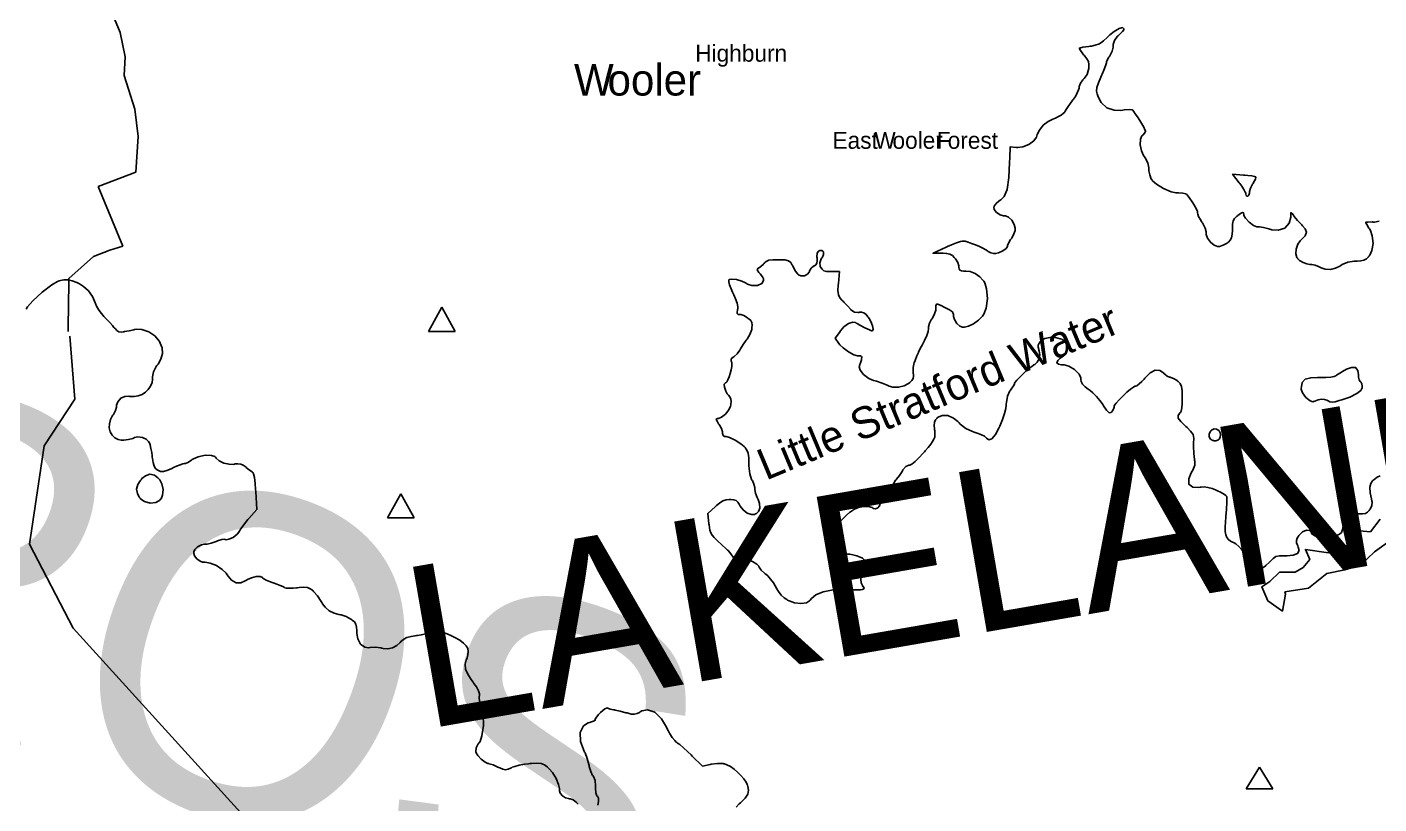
# Model space of a CAD drawing. Extents: x 0 to 24000, y 0 to 24000.
# Drawn here: x 7664 to 10621, y 12118 to 13816 of the extents above; entities that cross this region are included whole.
import ezdxf

# ---------------------------------------------------------------- set-up
doc = ezdxf.new("R2010")
doc.units = 0
for name, color, linetype in [('01C-WaterbodyNonTidal', 7, 'Continuous'), ('01D-LandmassNonTidal', 7, 'Continuous'), ('02-WoodedArea', 7, 'Continuous'), ('06B-FeaturesSummit', 7, 'Continuous'), ('07-BoundaryRegional', 7, 'Continuous'), ('xx-NamesAreaXXX', 7, 'Continuous'), ('xx-NamesPlacesXXX', 7, 'Continuous'), ('xx-NamesWaterbodyXXXX', 7, 'Continuous')]:
    doc.layers.add(name, color=color, linetype=linetype)

msp = doc.modelspace()

# ---------------------------------------------------------------- linework, layer by layer
at = {"layer": '01C-WaterbodyNonTidal'}
for points in [[(10623.8, 12835), (10617.3, 12832.3), (10609.9, 12826.9), (10608.7, 12825.6), (10607.2, 12824.1), (10603.5, 12818.6), (10601.4, 12810.3), (10602.3, 12798.3), (10604.9, 12784.7), (10606, 12780.2), (10606.4, 12778.5), (10605.9, 12770.4), (10602.2, 12762.5), (10600.9, 12760.9), (10599.9, 12759.7), (10596.5, 12756.2), (10591.7, 12753.3), (10585.3, 12752.1), (10578.7, 12751.9), (10576.5, 12751.9), (10574.3, 12752), (10567.6, 12752.2), (10560.6, 12751.9), (10555.2, 12750.9), (10551.3, 12749.1), (10548.4, 12746.1), (10546.3, 12741.9), (10544.9, 12736.1), (10543.9, 12730.7), (10543.6, 12728.8), (10543.3, 12726.2), (10541.8, 12718.3), (10539.3, 12711.7), (10534.9, 12707.4), (10529.4, 12704.5), (10527.5, 12703.7), (10523.8, 12702.2), (10511.6, 12699.9), (10494.7, 12700.1), (10480.8, 12703.8), (10474.4, 12708.4), (10473.8, 12710.4), (10473.4, 12711.9), (10469.6, 12715.9), (10462.6, 12716.6), (10454.4, 12712.9), (10448.1, 12707.2), (10446.4, 12704.9), (10445.3, 12703.5), (10442.4, 12698.9), (10440.8, 12694.1), (10441.3, 12689), (10443, 12683.8), (10443.7, 12682.2), (10444.7, 12679.7), (10446.5, 12671.7), (10443.5, 12665.2), (10433.9, 12661.8), (10420.9, 12660.7), (10416.6, 12660.6), (10413.5, 12660.6), (10404, 12660.2), (10395.8, 12658.6), (10389.7, 12654.8), (10384.8, 12649.8), (10383.3, 12648), (10381.8, 12646.3), (10374, 12638.9), (10368.6, 12635.1), (10366.8, 12635.1), (10364.4, 12635.1), (10357.1, 12637.3), (10346.8, 12643.4), (10336.5, 12653), (10329, 12662.3), (10326.8, 12665.7), (10325.5, 12667.7), (10321.2, 12673.6), (10314.7, 12680.8), (10308.4, 12686.3), (10304.4, 12689), (10302.9, 12689.6), (10301.3, 12690.2), (10296.9, 12692.6), (10292.2, 12696.1), (10288.7, 12700.6), (10286.5, 12706.3), (10285.2, 12713.6), (10284.8, 12722.9), (10285.3, 12734.5), (10286.1, 12745.2), (10286.5, 12748.8), (10286.8, 12752.5), (10287.7, 12763.5), (10288.4, 12776.2), (10288.7, 12785.4), (10288.6, 12789.4), (10288.4, 12790), (10288.1, 12790.5), (10286.1, 12792.4), (10281.2, 12795.6), (10274.5, 12799.4), (10268.5, 12802.4), (10266.5, 12803.3), (10263.9, 12804.5), (10256.2, 12807.6), (10247.3, 12810.1), (10238.9, 12810.9), (10232.2, 12810.6), (10230, 12810.3), (10226.1, 12809.7), (10214, 12810.6), (10205.7, 12817), (10205.2, 12828.8), (10210.4, 12841.8), (10212.7, 12845.6), (10214.2, 12848), (10218.4, 12858.3), (10218.4, 12867.6), (10217.9, 12869.5), (10217.5, 12871), (10216.1, 12883.8), (10215.8, 12900), (10215.9, 12903.3), (10216, 12906.6), (10216.3, 12916.7), (10214.7, 12925.4), (10209.4, 12933.1), (10201.7, 12940.8), (10199, 12943.3), (10196.1, 12945.9), (10187.8, 12954.2), (10182.4, 12961.7), (10182.1, 12967.4), (10184.9, 12971.8), (10186.1, 12973), (10186.9, 12973.7), (10188.4, 12977), (10190, 12983.9), (10190.9, 12993.7), (10191.2, 13002.9), (10191.2, 13006), (10191.2, 13009.8), (10190.6, 13021.2), (10189.2, 13030.8), (10186.2, 13037.1), (10182.4, 13041.2), (10181, 13042.4), (10179.6, 13043.5), (10172.2, 13048), (10165.8, 13050.6), (10164.9, 13050.7), (10163.3, 13050.7), (10158.4, 13053), (10152.6, 13057.4), (10151.6, 13058.5), (10149.7, 13060.6), (10142.2, 13065.4), (10132, 13066.1), (10121.1, 13060.5), (10111.9, 13051.9), (10109.3, 13048.7), (10107.8, 13046.9), (10102.9, 13041.8), (10096.9, 13036.2), (10091.7, 13032.4), (10089, 13031.1), (10088.1, 13031.1), (10087.1, 13031.1), (10084.1, 13029.3), (10077.7, 13024.7), (10069.6, 13017.9), (10063.1, 13011.6), (10061, 13009.5), (10059, 13007.5), (10052.9, 13001.2), (10046.6, 12994.3), (10042.7, 12989.7), (10041.8, 12987.9), (10041.8, 12987.9), (10041.9, 12987.9), (10042.2, 12985.6), (10040.5, 12981.2), (10039.9, 12980.1), (10039, 12978.5), (10035.5, 12973.9), (10031, 12973.4), (10025.2, 12979.1), (10019.1, 12988.3), (10017.1, 12991.5), (10015.7, 12993.7), (10011, 12999.9), (10003.4, 13008.7), (9995.2, 13016.8), (9989.4, 13021.7), (9987.3, 13023.2), (9985.1, 13024.9), (9978.6, 13030.1), (9973, 13035.9), (9970.1, 13041.4), (9969.3, 13045.7), (9969.3, 13047.1), (9969.3, 13049.8), (9965.4, 13057.6), (9955.6, 13067.6), (9942.7, 13075.2), (9932.7, 13078.1), (9929.3, 13078.1), (9927.1, 13078.1), (9920.5, 13079.2), (9917, 13082.3), (9918.9, 13087.2), (9924.2, 13092.3), (9926.2, 13093.8), (9927.7, 13094.9), (9931.8, 13098.5), (9935.4, 13103.3), (9937.4, 13108.8), (9937.9, 13114), (9937.9, 13115.7), (9937.9, 13117.5), (9937.5, 13122.7), (9935.9, 13127.5), (9932.7, 13131), (9928.7, 13133.2), (9927.3, 13133.8), (9924.1, 13135), (9914, 13137.4), (9901.6, 13138), (9890.7, 13135.4), (9884.1, 13131.6), (9882.3, 13129.9), (9881.1, 13128.7), (9877.9, 13125), (9875.8, 13120.8), (9875.8, 13116.3), (9877, 13111.7), (9877.6, 13110.2), (9878.4, 13107.9), (9879.6, 13100.2), (9878.4, 13091.2), (9874, 13083.5), (9868.6, 13078.8), (9866.6, 13077.7), (9865.4, 13077.1), (9862, 13074.7), (9855.8, 13069.8), (9848.9, 13063.8), (9841.7, 13057.1), (9835.1, 13050.5), (9829.5, 13044.6), (9825.7, 13040), (9824.3, 13038), (9824.3, 13037.3), (9824.3, 13036), (9821.7, 13032), (9816.8, 13024.5), (9815.6, 13022.8), (9814, 13020.8), (9808.7, 13009.3), (9806.3, 12995.8), (9806.2, 12992.6), (9806.2, 12990.2), (9805.3, 12982.7), (9802.6, 12971.4), (9798.1, 12958.6), (9793.4, 12947.6), (9791.7, 12944), (9789.5, 12939.4), (9782.2, 12925.7), (9774.5, 12916.1), (9768, 12914.3), (9762.8, 12917.8), (9761.5, 12919.3), (9761, 12920.1), (9758.2, 12922), (9752.1, 12925), (9744.5, 12928.2), (9738.2, 12930.4), (9736.1, 12931.1), (9732.4, 12932.1), (9717.4, 12938.9), (9705.3, 12948.6), (9703.1, 12951.1), (9700.4, 12954.1), (9690.9, 12961.6), (9678, 12967.2), (9665.7, 12967.4), (9657.4, 12963.9), (9655.3, 12962.1), (9654.1, 12961), (9651.1, 12957.5), (9649, 12952.5), (9648.5, 12945.6), (9649.1, 12938.2), (9649.4, 12935.8), (9649.6, 12934.2), (9650, 12929.5), (9650.1, 12924.3), (9649.5, 12919.8), (9647.9, 12915.4), (9645.1, 12910.5), (9640.9, 12904.7), (9635, 12897.3), (9629, 12890.3), (9627.1, 12888), (9624.3, 12884.8), (9615.9, 12875.5), (9606.6, 12866.4), (9599.3, 12860.9), (9595.4, 12858.9), (9594.1, 12858.9), (9592.8, 12858.9), (9586.1, 12855.5), (9580.2, 12848.4), (9579.2, 12846.4), (9578.3, 12844.8), (9572.5, 12835.9), (9566.2, 12827.9), (9565.1, 12826.8), (9564.1, 12825.8), (9559.9, 12819.5), (9557.7, 12813.8), (9557.7, 12811.9), (9557.7, 12811), (9556.6, 12808.3), (9553.6, 12803.7), (9549.3, 12798.8), (9545.4, 12795.3), (9544, 12794.3), (9542.1, 12792.8), (9534.3, 12784.7), (9530.2, 12778.7), (9530.2, 12776.6), (9530.2, 12774.9), (9528.8, 12769.9), (9525, 12765.1), (9520, 12763.1), (9515.7, 12763.8), (9514.5, 12764.5), (9512.5, 12765.8), (9505.1, 12767.9), (9493.3, 12768.1), (9481, 12765.4), (9472.7, 12761.8), (9470.3, 12760.2), (9468.7, 12759.1), (9464.2, 12755.5), (9456.8, 12749.1), (9448.7, 12741.4), (9440.3, 12733), (9432.3, 12724.6), (9425.3, 12716.9), (9419.8, 12710.2), (9417.2, 12706.6), (9416.5, 12705.3), (9415.4, 12703.3), (9414.1, 12696.2), (9415.9, 12686.8), (9421.6, 12678.1), (9428.2, 12672.5), (9430.7, 12671.2), (9431.8, 12670.5), (9435.7, 12669.1), (9443.2, 12667.1), (9452.1, 12665.3), (9459.2, 12664.4), (9461.6, 12664.1), (9463.9, 12663.8), (9470.8, 12662.5), (9479.5, 12660.3), (9486.6, 12657.8), (9490.4, 12656), (9491.4, 12655.1), (9492.5, 12654.2), (9495.4, 12651.3), (9496.9, 12647.4), (9496.1, 12641.9), (9493.8, 12635.3), (9493, 12633.1), (9491.8, 12629.9), (9489, 12619.9), (9487.7, 12609.5), (9488.8, 12601.1), (9491.4, 12595.3), (9492.6, 12593.6), (9493, 12593), (9494.3, 12591.1), (9495, 12589.2), (9494.3, 12587.9), (9491.9, 12586.9), (9487.3, 12586.4), (9480.1, 12586.2), (9470, 12586.2), (9459.9, 12586.4), (9456.5, 12586.5), (9449.2, 12586.6), (9427.3, 12585.7), (9405.6, 12582), (9389.5, 12574.9), (9379.9, 12566.9), (9377.3, 12563.8), (9375.8, 12561.9), (9369, 12558), (9357, 12556.1), (9342.9, 12558), (9331.5, 12561.9), (9327.9, 12563.8), (9325.9, 12564.8), (9320.3, 12568.5), (9313.6, 12574.6), (9307.6, 12582.6), (9303, 12590.2), (9301.7, 12592.8), (9300.5, 12595), (9296.6, 12601.4), (9290.6, 12609.7), (9284.5, 12616.7), (9280.4, 12620.4), (9278.9, 12621.4), (9277.4, 12622.5), (9270.2, 12629), (9265.5, 12635.3), (9265.2, 12636.3), (9264.7, 12638), (9260.3, 12642.4), (9251.3, 12648.2), (9241.7, 12652), (9236.2, 12652.7), (9235, 12652), (9234.7, 12651.8), (9230.1, 12650.4), (9223.8, 12648.7), (9222.5, 12648.4), (9221.2, 12648.3), (9217.5, 12648.1), (9213.9, 12649.1), (9211.3, 12651.6), (9209.6, 12654.8), (9209.2, 12655.9), (9208.7, 12657.2), (9203.9, 12664.7), (9197.8, 12671.9), (9196.6, 12673.1), (9193.4, 12676), (9183.8, 12684.6), (9174.3, 12693.5), (9167.4, 12700.3), (9162.7, 12705.9), (9159.7, 12711), (9157.9, 12716.3), (9156.8, 12722.5), (9156, 12728.4), (9155.8, 12730.4), (9153.1, 12753.1), (9170, 12768.4), (9172.1, 12770.4), (9178.8, 12775.9), (9186.3, 12780.6), (9193.5, 12782.9), (9199.7, 12783.4), (9201.7, 12783.3), (9203.7, 12783.3), (9209.6, 12782.9), (9215.1, 12781.2), (9219.2, 12777.7), (9222.1, 12773.4), (9222.9, 12771.9), (9224.4, 12769), (9230.3, 12760.8), (9239.1, 12753.5), (9248.6, 12750.5), (9255.7, 12751), (9257.8, 12751.9), (9259.7, 12752.8), (9264.4, 12757.1), (9267.4, 12764.8), (9266.5, 12774.7), (9263.2, 12783.6), (9261.7, 12786.4), (9260.9, 12788), (9257.6, 12797.3), (9255.8, 12805.1), (9255.8, 12807.6), (9255.8, 12810), (9254, 12817.1), (9250.7, 12824.8), (9249.9, 12826), (9249, 12827.5), (9245.3, 12839.6), (9243.3, 12857.1), (9243.3, 12861.3), (9243.3, 12864.7), (9242.9, 12875), (9241.5, 12884.6), (9238.8, 12891.5), (9235.8, 12895.7), (9234.7, 12897), (9232.6, 12899.3), (9225.2, 12905.3), (9212.9, 12913.1), (9200.6, 12919), (9193.5, 12921.3), (9191.1, 12921.3), (9190.1, 12921.3), (9186.9, 12923.6), (9185.3, 12928.1), (9185.3, 12929.5), (9185.3, 12931.8), (9182.9, 12938.6), (9178.2, 12947.5), (9177, 12949.1), (9176, 12950.5), (9173.4, 12954.5), (9171.9, 12958.1), (9172.3, 12959.9), (9174.1, 12960.5), (9174.7, 12960.5), (9176.8, 12960.5), (9183.2, 12963.2), (9191.9, 12970.3), (9199.1, 12979.9), (9202.7, 12987.6), (9203.3, 12990.3), (9203.6, 12992.1), (9204.1, 12997.5), (9203.6, 13003.1), (9201.4, 13008), (9198.5, 13011.9), (9197.4, 13013), (9195.9, 13014.6), (9192.4, 13020.5), (9189.5, 13029.1), (9189.4, 13036), (9191.6, 13038.9), (9192.3, 13038.9), (9192.9, 13038.9), (9194.7, 13040.6), (9197.4, 13045.1), (9200, 13051.6), (9202.4, 13059.2), (9204.4, 13067.2), (9205.7, 13074.6), (9206, 13080.8), (9205.7, 13083.9), (9205.2, 13084.8), (9204.6, 13086), (9204.2, 13091), (9208.4, 13095), (9210, 13095.7), (9211.1, 13096.3), (9217.6, 13102.1), (9223.3, 13109.8), (9224.1, 13111.4), (9224.7, 13113.1), (9230.4, 13122.6), (9237, 13131.6), (9238.2, 13133), (9239.3, 13134.3), (9245, 13144.1), (9249.2, 13155.3), (9249.5, 13157.3), (9249.9, 13159.2), (9250.6, 13164.9), (9249.9, 13170.4), (9247.1, 13174.9), (9243.1, 13178.5), (9241.7, 13179.6), (9240.2, 13180.8), (9232.1, 13185.5), (9225.8, 13187.9), (9223.7, 13187.9), (9222.7, 13187.9), (9219.9, 13188.3), (9217.8, 13190), (9217.3, 13193.3), (9217.9, 13197.5), (9218.2, 13198.8), (9218.6, 13200.3), (9218.7, 13205.1), (9217.4, 13212.8), (9214.1, 13222.4), (9210.2, 13231.3), (9208.8, 13234.1), (9207.6, 13236.6), (9204.3, 13244.1), (9201, 13252.9), (9199.3, 13259.6), (9199, 13262.5), (9199.4, 13263.1), (9200, 13264.2), (9205.2, 13265.1), (9215.8, 13264.2), (9227.7, 13261), (9235.5, 13257.6), (9237.8, 13256.1), (9240.3, 13254.3), (9249.8, 13251.2), (9262.1, 13251.4), (9271.6, 13256), (9275.4, 13262.2), (9275.4, 13264.3), (9275.4, 13265.8), (9272.9, 13270.2), (9268, 13276.8), (9266.8, 13278), (9265.2, 13279.7), (9261.2, 13285.6), (9262.5, 13288.8), (9263.3, 13289), (9263.9, 13289.2), (9269.1, 13292.9), (9275.1, 13298.4), (9276.2, 13299.6), (9277.3, 13300.8), (9281.1, 13304.1), (9286.9, 13306.7), (9295.3, 13307.7), (9304.8, 13307.9), (9308, 13307.8), (9311.4, 13307.8), (9321.8, 13307.4), (9329.9, 13305.7), (9334.7, 13301.7), (9338, 13296.1), (9338.9, 13294.1), (9339.8, 13292.3), (9345.1, 13283.1), (9350, 13276.3), (9350.7, 13275.7), (9351.8, 13274.5), (9357, 13272.4), (9364.5, 13272.8), (9371.3, 13276.3), (9374.9, 13280.7), (9375.4, 13282.3), (9375.8, 13283.4), (9379.5, 13289), (9384.8, 13293.5), (9386, 13294.1), (9386.9, 13294.6), (9389.6, 13296.7), (9391.7, 13300.1), (9392.6, 13305), (9392.4, 13310.1), (9392.2, 13311.7), (9391.9, 13314), (9392.5, 13322.2), (9395.6, 13326.6), (9396.6, 13327), (9397.9, 13327.6), (9402.6, 13327.9), (9406, 13325), (9406.2, 13319.3), (9403.9, 13313.5), (9402.8, 13311.7), (9401.4, 13309.6), (9398.1, 13301.3), (9399.2, 13293.6), (9400.1, 13291.8), (9400.7, 13290.5), (9403.1, 13286.8), (9407, 13283.7), (9413.2, 13282.3), (9420.4, 13282), (9422.8, 13282), (9441.2, 13282), (9438.9, 13255.7), (9438.6, 13251.9), (9438, 13240.4), (9438.8, 13231), (9442.2, 13224.3), (9447.3, 13218.7), (9449.1, 13216.9), (9450.8, 13215.2), (9459.6, 13206.3), (9466.3, 13198.6), (9467.1, 13197.7), (9468, 13196.6), (9473.9, 13193.2), (9481.7, 13192.4), (9483.6, 13192.6), (9485.1, 13192.9), (9489.7, 13193), (9494.8, 13191.5), (9499.5, 13187.8), (9503.5, 13183.2), (9504.7, 13181.6), (9506.4, 13179.6), (9510.2, 13172.6), (9513.8, 13163.1), (9515, 13155.7), (9513.5, 13152.6), (9513, 13152.6), (9511.5, 13152.6), (9507.1, 13154.6), (9496.8, 13159.2), (9485.9, 13164.9), (9479.7, 13168.3), (9478.1, 13169.4), (9476.5, 13170.5), (9470.3, 13171.4), (9460.9, 13168.4), (9450.8, 13160.7), (9443.4, 13152.2), (9441.2, 13149), (9432.2, 13136.1), (9440.1, 13124.7), (9442, 13122), (9449.3, 13114.9), (9460.9, 13106.3), (9472.9, 13100), (9480.6, 13097.7), (9483.2, 13097.7), (9484.3, 13097.7), (9487.4, 13097.3), (9489.7, 13096.1), (9490.3, 13093.8), (9489.8, 13090.8), (9489.4, 13089.9), (9489.1, 13088.8), (9487.3, 13082.3), (9485.4, 13076.3), (9485.2, 13075.4), (9484.6, 13073.4), (9486.5, 13066.5), (9494, 13056.9), (9505.7, 13048.4), (9516, 13043.7), (9519.7, 13042.8), (9521.9, 13042.2), (9534.6, 13038), (9545.6, 13033.4), (9547.1, 13032.6), (9549.6, 13031.3), (9558.3, 13028.9), (9570.6, 13028.9), (9583.1, 13032.4), (9592.2, 13037.2), (9594.9, 13039.3), (9596.2, 13040.4), (9599.9, 13044), (9602.6, 13048.3), (9603.5, 13053), (9603.1, 13057.8), (9602.7, 13059.3), (9602.3, 13061.2), (9602.2, 13071.8), (9605, 13083.3), (9605.9, 13085.5), (9606.7, 13087.5), (9610.8, 13097.3), (9613.8, 13104.8), (9614.1, 13105.6), (9614.4, 13106.3), (9616.7, 13111.4), (9619.5, 13116.5), (9620, 13117.3), (9621.9, 13120.7), (9627.3, 13131), (9632.3, 13142), (9635.2, 13150.9), (9636.1, 13156.6), (9636.1, 13158.5), (9636.1, 13161), (9638.4, 13168.8), (9642.8, 13177.5), (9643.9, 13178.9), (9645, 13180.2), (9649.4, 13189.3), (9651.7, 13197.3), (9651.7, 13200), (9651.7, 13201.9), (9652, 13207.3), (9653.4, 13210.6), (9656.7, 13210.6), (9661.3, 13208.6), (9662.7, 13207.9), (9663.6, 13207.4), (9670.5, 13204), (9678.8, 13200), (9680.4, 13199.2), (9682, 13198.4), (9688.2, 13193.5), (9691, 13188.1), (9691, 13186.3), (9691, 13184), (9692.8, 13177), (9697.7, 13168.7), (9704.5, 13162.7), (9710.2, 13160.4), (9712.1, 13160.4), (9714.9, 13160.4), (9723.2, 13162.3), (9734.7, 13167.6), (9745.5, 13175.3), (9752.2, 13182.1), (9754.1, 13184.7), (9756.8, 13188.5), (9761.8, 13202), (9764.9, 13223.2), (9763.2, 13244.2), (9759.3, 13257.2), (9756.8, 13260.8), (9755.1, 13263.4), (9748.5, 13270.4), (9738.4, 13277.4), (9726.8, 13281.7), (9717.3, 13283.1), (9714.1, 13283.1), (9712.6, 13283.1), (9708.3, 13283.5), (9704.9, 13285), (9703.1, 13287.8), (9702.7, 13291.1), (9702.7, 13292.2), (9702.7, 13294.5), (9700.1, 13301.6), (9695, 13310), (9693.7, 13311.3), (9692.5, 13312.8), (9688.6, 13316.7), (9683, 13319.9), (9675.7, 13321.5), (9668, 13321.9), (9665.5, 13321.9), (9645.9, 13321.9), (9674.9, 13335.3), (9677.7, 13336.6), (9686.6, 13340.5), (9697.4, 13344.8), (9706, 13347.6), (9710, 13348.6), (9711.4, 13348.6), (9712.5, 13348.6), (9715.9, 13348), (9722.5, 13346.2), (9730.3, 13343.5), (9738.7, 13340.2), (9747.2, 13336.6), (9754.9, 13332.9), (9761.4, 13329.4), (9764.8, 13327.2), (9765.8, 13326.3), (9766.6, 13325.6), (9772.7, 13322.7), (9778.7, 13321.1), (9780.7, 13321.1), (9782.9, 13321.1), (9789.2, 13322.9), (9798.3, 13327.2), (9805.6, 13332.6), (9808.6, 13336.4), (9808.6, 13337.6), (9808.6, 13339.2), (9811.1, 13343.7), (9815.7, 13351.7), (9816.8, 13353.3), (9818, 13354.9), (9822.9, 13364.2), (9825.4, 13371.9), (9825.4, 13374.5), (9825.4, 13377.1), (9823.4, 13385.1), (9818.1, 13394.4), (9810.7, 13401), (9804.4, 13403.5), (9802.3, 13403.5), (9800, 13403.5), (9793.1, 13405.6), (9785.1, 13410.8), (9779.9, 13417.6), (9779, 13422.9), (9779.6, 13424.3), (9779.9, 13425.2), (9783.8, 13430.5), (9789.6, 13435.6), (9790.9, 13436.4), (9794, 13438.4), (9801.7, 13446), (9808.2, 13461.1), (9811.7, 13487.5), (9813.3, 13520), (9813.7, 13530.9), (9814.4, 13554.4), (9828.2, 13553.2), (9831.7, 13553), (9842.4, 13554.4), (9855.7, 13559.6), (9866.4, 13567.9), (9871.9, 13575.5), (9872.9, 13578.3), (9874, 13581.7), (9878.9, 13591.2), (9887.1, 13601.7), (9898, 13610.1), (9908.1, 13615.4), (9911.7, 13616.8), (9913.6, 13617.5), (9919.2, 13620.1), (9926, 13624.1), (9931.3, 13628.1), (9933.9, 13630.6), (9934.4, 13631.6), (9935, 13632.7), (9937.1, 13636.1), (9941.3, 13642.5), (9946.5, 13649.8), (9950.6, 13655.3), (9952, 13657.1), (9953.5, 13659), (9957.3, 13664.8), (9961.5, 13672.4), (9964.3, 13679.2), (9965.4, 13683), (9965.4, 13684.2), (9965.4, 13686.6), (9968.2, 13693.7), (9973.8, 13701.4), (9975.2, 13702.6), (9976.7, 13704), (9982.8, 13712.9), (9986.2, 13723.8), (9986.6, 13726.1), (9986.8, 13728.2), (9987, 13734.3), (9985.7, 13740.9), (9982.3, 13747.2), (9977.9, 13752.9), (9976.3, 13754.8), (9975.2, 13756.1), (9971.9, 13760.2), (9968.5, 13764.9), (9966.5, 13768.5), (9966, 13770.1), (9966.2, 13770.4), (9966.4, 13770.6), (9973.8, 13772.3), (9986.4, 13774.3), (9989.3, 13774.7), (9992.2, 13775), (10000.8, 13776.6), (10009.8, 13780.1), (10018.6, 13786.3), (10027, 13793.7), (10029.7, 13796.3), (10032.6, 13799.2), (10042, 13806.9), (10052.8, 13813.5), (10060.5, 13815.5), (10063.4, 13812.9), (10063.4, 13812), (10063.4, 13810.7), (10060, 13806.7), (10053.3, 13799.7), (10051.6, 13798.3), (10049.7, 13796.3), (10042.8, 13786.8), (10039.9, 13778.1), (10039.9, 13775.1), (10039.9, 13772.3), (10037.5, 13763.6), (10032.8, 13753.6), (10031.6, 13752), (10030.5, 13750.4), (10026.6, 13744), (10025.4, 13740.6), (10025.4, 13740.6), (10025.4, 13740.6), (10025.1, 13738.3), (10023, 13731.9), (10019.3, 13722.4), (10015.6, 13713.7), (10014.4, 13710.8), (10012.6, 13706.9), (10007.7, 13694.8), (10004.3, 13684.1), (10003.7, 13676.1), (10004.8, 13670.3), (10005.4, 13668.5), (10006.9, 13664.1), (10014, 13651.6), (10026.3, 13640.2), (10042.2, 13634.5), (10056.7, 13634.1), (10061.4, 13634.8), (10063.8, 13635.2), (10074.6, 13636), (10081.4, 13635.5), (10081.8, 13635.2), (10082.6, 13634.6), (10084.5, 13632.4), (10088.4, 13627.1), (10093.1, 13620.2), (10098.1, 13612.5), (10102.7, 13604.7), (10106.7, 13597.6), (10109.4, 13592.1), (10110.4, 13589.7), (10110.4, 13588.9), (10110.4, 13587.8), (10108.7, 13584.6), (10105.3, 13580.6), (10104.6, 13579.9), (10102.8, 13578.5), (10099.6, 13571.4), (10098.7, 13559.1), (10101.7, 13545.5), (10106.4, 13535.7), (10108.5, 13532.8), (10110.1, 13530.8), (10115.7, 13519.4), (10118.3, 13508.9), (10118.3, 13505.4), (10118.3, 13502.4), (10120, 13493.2), (10123.4, 13484.2), (10124.2, 13483.1), (10126.2, 13480.2), (10134.6, 13473), (10150.1, 13463.5), (10166.8, 13456.5), (10177.4, 13453.7), (10181, 13453.7), (10183, 13453.8), (10192.3, 13453.2), (10198.8, 13451.7), (10199.4, 13451.3), (10201.2, 13450.1), (10206.3, 13444.1), (10214.4, 13432.2), (10221.3, 13419.9), (10224.1, 13413.5), (10224.1, 13411.3), (10224.1, 13410.4), (10224.9, 13407.6), (10226.9, 13402.4), (10230.1, 13396.3), (10232.9, 13391.7), (10233.9, 13390.2), (10235.3, 13388.2), (10240.9, 13376.9), (10243.7, 13368.4), (10243.7, 13365.5), (10243.7, 13362.9), (10246.2, 13355.2), (10252.5, 13346), (10261.2, 13339.4), (10268.4, 13336.8), (10270.8, 13336.8), (10272.2, 13337), (10280.8, 13339.5), (10289.4, 13344), (10290.8, 13345.1), (10292.1, 13346.2), (10295.8, 13350.2), (10298.8, 13355.8), (10300.2, 13363.3), (10300.6, 13371.4), (10300.6, 13374.1), (10300.6, 13376.9), (10301, 13385.2), (10302.4, 13392.7), (10305.7, 13398.1), (10309.7, 13402), (10311.2, 13403.1), (10312.9, 13404.5), (10318.5, 13408.5), (10323, 13410.8), (10325.3, 13410), (10326, 13407.2), (10326, 13406.2), (10326, 13404.3), (10329.3, 13398.3), (10337.2, 13389.7), (10347.2, 13382.6), (10354.2, 13379.7), (10356.6, 13379.6), (10359.7, 13379.6), (10368.7, 13378.1), (10380.7, 13375.2), (10382.9, 13374.5), (10387.2, 13373.2), (10401, 13372.3), (10415.2, 13376.9), (10424.6, 13388), (10428.2, 13400.5), (10428.4, 13404.7), (10428.4, 13405.9), (10428.5, 13409.5), (10429.2, 13411), (10431.2, 13409), (10434.1, 13404.9), (10435, 13403.5), (10435.9, 13402.1), (10442.8, 13393.7), (10450.8, 13385.2), (10452.3, 13383.9), (10454.4, 13382), (10460.2, 13375.5), (10462.6, 13367.9), (10459.7, 13360.2), (10453.7, 13353.4), (10451.5, 13351.3), (10449.3, 13349.4), (10444.2, 13342.1), (10440.1, 13331.2), (10439.6, 13320.3), (10441.5, 13313), (10442.9, 13311), (10443.8, 13309.5), (10447.8, 13306.1), (10455.2, 13301.8), (10463.6, 13298.8), (10469.8, 13297.6), (10471.9, 13297.6), (10474.3, 13297.6), (10481.7, 13295.9), (10490.7, 13292.6), (10492.3, 13291.8), (10495, 13290.3), (10504, 13287.3), (10515.2, 13286.3), (10526.4, 13289), (10535.4, 13293.4), (10538.1, 13295.3), (10540.7, 13297), (10553.3, 13302.7), (10566.9, 13304.7), (10571.5, 13304.7), (10573.9, 13304.7), (10581.4, 13305.1), (10588.6, 13306.8), (10594.2, 13310), (10598.1, 13313.9), (10599.3, 13315.3), (10601.6, 13317.9), (10606, 13327.7), (10608.4, 13343.4), (10606.6, 13360), (10602.5, 13371.8), (10600.5, 13375.3), (10599.4, 13377), (10595, 13384.7), (10592.6, 13388.2), (10592.6, 13389.4), (10592.6, 13389.6), (10597.2, 13390.2), (10606.2, 13390.3), (10608.3, 13390.2), (10611.7, 13390.1), (10622, 13392)], [(7662.2, 13200), (7665.3, 13204.8), (7676.9, 13217.6), (7697.4, 13236.8), (7718.5, 13253), (7730.7, 13260.5), (7734.7, 13261.6), (7737.1, 13262.2), (7744.3, 13263.6), (7753.2, 13263.6), (7763.2, 13261.3), (7772.8, 13257.8), (7775.9, 13256.5), (7779, 13255.2), (7787.7, 13249.6), (7798.3, 13239.5), (7807.1, 13227.3), (7812, 13217.3), (7813.2, 13213.7), (7813.7, 13211.9), (7816.2, 13206.6), (7820.8, 13198.6), (7826.4, 13190.7), (7830.7, 13185.5), (7832.4, 13183.9), (7833.9, 13182.3), (7838.6, 13177.3), (7844.9, 13170.3), (7850.8, 13163.8), (7854.3, 13159.8), (7855.5, 13158.5), (7856.6, 13157.1), (7860.4, 13153.3), (7864.8, 13150.4), (7869.7, 13149.5), (7874.4, 13149.9), (7875.9, 13150.2), (7877.5, 13150.5), (7887.8, 13152.6), (7897.8, 13154.7), (7899.4, 13154.9), (7903.1, 13155.7), (7914.9, 13155.1), (7930.3, 13150.2), (7943.9, 13141.1), (7952, 13132.1), (7953.9, 13128.7), (7955.6, 13125.5), (7959.6, 13115.3), (7960.7, 13102.8), (7957, 13090.1), (7950.9, 13079.7), (7948.4, 13076.5), (7946.7, 13074.4), (7941, 13063), (7938.6, 13051.7), (7938.6, 13047.9), (7938.6, 13045.8), (7937.5, 13039.2), (7934.3, 13031.2), (7929.4, 13024), (7923.2, 13017.9), (7915.7, 13013.2), (7907.3, 13010), (7898.4, 13008.5), (7891.4, 13008.7), (7889.2, 13009.1), (7886.6, 13009.6), (7878.4, 13009), (7869.1, 13004.8), (7862.6, 12997.3), (7860.2, 12990), (7860.2, 12987.5), (7860.2, 12985.3), (7857.7, 12978.5), (7853, 12969.2), (7852, 12967.6), (7850.4, 12965.4), (7846.8, 12958.4), (7844.2, 12949.1), (7844, 12940), (7846, 12931.7), (7850.1, 12924.4), (7856, 12918.7), (7863.6, 12914.9), (7870.4, 12913.5), (7872.7, 12913.4), (7876, 12913.4), (7885.8, 12914.7), (7895.7, 12917.2), (7897, 12917.8), (7899.3, 12918.8), (7906.8, 12920.3), (7916.6, 12919.4), (7925.1, 12915.3), (7930.1, 12910.3), (7931.1, 12908.3), (7931.8, 12907.2), (7933.2, 12903.2), (7935.3, 12895.4), (7937, 12886), (7938, 12878.7), (7938.2, 12876.2), (7938.5, 12873.2), (7939.8, 12864.1), (7941.9, 12856.2), (7945.3, 12851.1), (7949, 12848.3), (7950.4, 12847.6), (7951.8, 12846.8), (7956.3, 12844.8), (7962.3, 12844.5), (7970.2, 12846.9), (7979.1, 12850.9), (7982.1, 12852.3), (7984.3, 12853.3), (7991, 12856.2), (7999.1, 12859.5), (8005.3, 12861.7), (8007.9, 12862.5), (8008.8, 12862.5), (8010.5, 12862.5), (8015.7, 12864.8), (8023.7, 12869.5), (8025.2, 12870.7), (8028.2, 12872.8), (8038.4, 12877), (8053.6, 12880.2), (8067.4, 12879.9), (8074.8, 12877.5), (8076.2, 12875.8), (8078, 12873.7), (8084.5, 12868.3), (8094.8, 12863.1), (8106.1, 12860.5), (8114.9, 12860.4), (8117.7, 12860.9), (8119.7, 12861.2), (8125.5, 12861.5), (8131.5, 12860.9), (8136.9, 12858.6), (8141.1, 12855.8), (8142.4, 12854.7), (8143.8, 12853.5), (8150.9, 12847.8), (8156.7, 12843.7), (8157.3, 12843.3), (8158.2, 12842.8), (8159.8, 12839.6), (8161.7, 12831.4), (8163.3, 12818.6), (8164.2, 12805.4), (8164.4, 12800.9), (8166.7, 12761.7), (8149.1, 12741.7), (8147.3, 12739.7), (8142, 12733.4), (8135.9, 12725.6), (8131.4, 12719), (8129.4, 12715.7), (8129.1, 12714.7), (8128.4, 12712.7), (8124, 12707.4), (8115.2, 12700.8), (8105.5, 12696.5), (8099.4, 12695.6), (8097.8, 12696.3), (8097, 12696.6), (8089.9, 12696.1), (8081, 12693.3), (8079.3, 12692.4), (8077.6, 12691.5), (8066.9, 12687.9), (8058, 12686.1), (8055, 12686.1), (8052.6, 12686.1), (8045.5, 12684.5), (8037, 12680.2), (8031, 12674.1), (8028.7, 12669), (8028.7, 12667.3), (8028.7, 12665.5), (8030.7, 12660.3), (8035.8, 12653.7), (8042.6, 12648.8), (8048.1, 12646.9), (8049.9, 12646.9), (8053.6, 12646.8), (8064.5, 12644.7), (8078.6, 12639.1), (8091.2, 12630.5), (8099.5, 12622.2), (8101.7, 12619), (8103.9, 12615.9), (8111.7, 12607.2), (8121.4, 12601.5), (8131.8, 12601.7), (8141.1, 12605.6), (8144, 12607.3), (8146.5, 12608.8), (8154.8, 12612.5), (8165.5, 12615.2), (8174.4, 12615.1), (8178.9, 12613.1), (8179.7, 12612), (8180, 12611.5), (8182.2, 12610), (8187.2, 12607.4), (8194.2, 12604.5), (8200.4, 12602.1), (8202.4, 12601.4), (8204.5, 12600.7), (8210.6, 12598.6), (8218.1, 12595.7), (8224, 12593.1), (8226.8, 12591.7), (8227.5, 12591.2), (8228.1, 12590.7), (8231, 12590), (8237.6, 12589.5), (8246.2, 12589.6), (8253.7, 12590.1), (8256.1, 12590.4), (8259.4, 12590.8), (8269.2, 12591.6), (8277.7, 12591.1), (8283.8, 12588.6), (8288.4, 12585), (8289.8, 12583.7), (8291.1, 12582.6), (8299.3, 12572.8), (8307.4, 12560.9), (8308.7, 12558.7), (8310.4, 12555.8), (8316.4, 12547.8), (8325.1, 12540.2), (8335.7, 12535), (8346, 12532.2), (8349.5, 12531.6), (8351.3, 12531.3), (8362.2, 12527.7), (8372.6, 12522.2), (8374.2, 12521), (8375.7, 12519.9), (8380.1, 12516.2), (8383.5, 12511.1), (8385.1, 12504.3), (8385.5, 12496.9), (8385.5, 12494.4), (8385.5, 12490.6), (8387.8, 12479.1), (8393.9, 12467.4), (8402.9, 12460.6), (8411.2, 12459.3), (8413.7, 12459.9), (8415, 12460.2), (8425.3, 12460.4), (8438, 12459.2), (8440.4, 12458.7), (8443.5, 12458.1), (8453.2, 12457.3), (8463.5, 12459), (8472.7, 12464.1), (8480.4, 12471.1), (8482.7, 12473.6), (8484, 12474.9), (8488.2, 12478.2), (8495.1, 12481.6), (8504.2, 12484.2), (8513.1, 12485.7), (8516, 12486.1), (8518.6, 12486.4), (8526.3, 12487.6), (8536.3, 12489.6), (8544.9, 12491.8), (8549.5, 12493.3), (8550.9, 12494), (8552.5, 12494.7), (8557.4, 12496.2), (8564, 12496.3), (8572.9, 12493.8), (8582.9, 12489.6), (8586.2, 12488.1), (8589.7, 12486.6), (8599.9, 12481.8), (8610.8, 12475.7), (8619.1, 12469.8), (8624.9, 12463.8), (8628.2, 12457.6), (8629.4, 12450.9), (8628.6, 12443.5), (8626.6, 12437.2), (8625.8, 12435.2), (8624.7, 12432.3), (8622.4, 12423.3), (8623.2, 12412.5), (8628.8, 12400.3), (8637, 12388.1), (8639.9, 12384.2), (8641.8, 12381.6), (8647.4, 12373.7), (8651.9, 12365.6), (8653.7, 12359), (8653.6, 12354.3), (8653.3, 12352.8), (8652.9, 12351.4), (8653.6, 12342), (8656.4, 12332.5), (8657.2, 12330.9), (8659.2, 12326.8), (8661.8, 12312.8), (8662.3, 12289.6), (8659.1, 12267), (8655, 12254.3), (8652.5, 12250.9), (8651.2, 12249.1), (8646.8, 12240.3), (8645.8, 12232.8), (8646.2, 12231.7), (8646.8, 12229.7), (8650.4, 12224), (8657.6, 12216), (8666.1, 12209.5), (8672, 12206.6), (8674.1, 12206.2), (8675, 12206), (8683.6, 12203.1), (8694.3, 12198.6), (8696.4, 12197.6), (8698.5, 12196.6), (8705, 12193.8), (8711, 12192.6), (8716.6, 12193.7), (8722, 12196.3), (8723.8, 12197.2), (8725.5, 12198.1), (8731, 12199.9), (8740.9, 12202.5), (8752.2, 12204.7), (8760.9, 12205.9), (8763.8, 12206.2), (8767.7, 12206.6), (8779.4, 12207.4), (8789.1, 12206.7), (8796.1, 12203.6), (8801.9, 12198.9), (8803.8, 12197.2), (8806.4, 12194.8), (8813.3, 12186.5), (8821.2, 12173.6), (8826.5, 12160.4), (8828.5, 12151.6), (8828.5, 12148.6), (8828.5, 12146.8), (8830.3, 12141.5), (8835.1, 12135.5), (8842.1, 12131.2), (8848.3, 12129.5), (8850.5, 12129.4), (8852.5, 12129.4), (8858.8, 12126.6), (8866.4, 12121), (8867.7, 12119.6), (8869.8, 12117.4)], [(8912.8, 12115.6), (8914.5, 12123.3), (8913.9, 12130.6), (8911.9, 12134.6), (8910.8, 12135.3), (8910.4, 12135.6), (8908.4, 12142), (8907.6, 12152.5), (8907.7, 12154.9), (8907.9, 12157.6), (8906.8, 12169.4), (8903.2, 12178), (8902.2, 12179.2), (8901.4, 12180.2), (8897.2, 12188.8), (8893.9, 12199.7), (8893.6, 12201.9), (8893.2, 12204.1), (8889.5, 12217.1), (8884.8, 12229.5), (8883.8, 12231.3), (8881, 12236.8), (8875.1, 12254.6), (8874.3, 12274.1), (8881.1, 12288.4), (8891.4, 12295.2), (8895.1, 12296), (8896.7, 12296.4), (8903.4, 12298.8), (8906.9, 12301.1), (8906.9, 12301.9), (8906.9, 12302.6), (8907.9, 12304.8), (8910.6, 12308.7), (8914.4, 12313.3), (8918.9, 12317.9), (8923.7, 12322.1), (8928.1, 12325.6), (8931.6, 12327.6), (8933.5, 12328), (8934, 12327.8), (8934.4, 12327.4), (8939.8, 12325.5), (8947.3, 12323.7), (8948.9, 12323.4), (8950.3, 12323.2), (8961.4, 12320.9), (8974.3, 12317.5), (8976.7, 12316.8), (8978.9, 12316.1), (8985.8, 12314.5), (8992.4, 12314), (8998.4, 12315.5), (9003.6, 12318.2), (9005.3, 12319.1), (9008.8, 12321.2), (9021.4, 12323.8), (9037.2, 12318.6), (9052.1, 12303.8), (9063.2, 12285.8), (9066.1, 12279.5), (9067, 12277.4), (9070.3, 12271.2), (9075.4, 12263.2), (9080.8, 12256.5), (9084.3, 12253), (9085.7, 12252.1), (9087.2, 12251.1), (9091.8, 12247.6), (9100.1, 12240.6), (9109.6, 12232), (9116.7, 12225.1), (9119, 12222.7), (9141.3, 12200.7), (9158.6, 12204.3), (9160.8, 12204.9), (9174.2, 12206.4), (9186.6, 12206.2), (9188.4, 12205.8), (9190.1, 12205.5), (9195.2, 12203.6), (9202.8, 12199.6), (9210.7, 12194.1), (9218.5, 12187.6), (9225.8, 12180.4), (9232.1, 12173), (9237, 12165.7), (9239.6, 12160.5), (9240.1, 12158.8), (9240.9, 12156.3), (9242.3, 12148.2), (9240.8, 12139.1), (9235, 12130.3), (9227.2, 12122.7), (9224.5, 12120.4), (9221.9, 12118.2), (9215, 12110.6)]]:
    msp.add_lwpolyline(points, dxfattribs=at)
msp.add_lwpolyline([(10351.9, 13488.6), (10352.2, 13488.3), (10351.2, 13483.6), (10347.2, 13476.4), (10346.1, 13474.8), (10344.9, 13473.2), (10340.2, 13464), (10337.8, 13457.1), (10337.8, 13454.9), (10337.8, 13453.4), (10336.7, 13449), (10334.6, 13446.6), (10333.9, 13446.6), (10333.2, 13446.6), (10331.2, 13448.2), (10330, 13451.1), (10330, 13452.1), (10330, 13453), (10328.8, 13455.6), (10325.8, 13461.3), (10321.4, 13468.4), (10317.3, 13474.2), (10315.9, 13476), (10301.3, 13494.8), (10325.3, 13492.9), (10327.7, 13492.8), (10334.8, 13492.1), (10343, 13491), (10348.9, 13489.8), (10351.5, 13488.9)], close=True, dxfattribs=at)
at = {"layer": '01D-LandmassNonTidal'}
for points in [[(10546.8, 13066.3), (10545, 13065.4), (10535.9, 13060), (10528.7, 13055.3), (10527.9, 13054.6), (10527, 13053.8), (10523.4, 13052.4), (10515.8, 13051), (10505.4, 13050.3), (10495.5, 13050.2), (10492.3, 13050.3), (10487.2, 13050.5), (10472.3, 13049.9), (10459.9, 13046.5), (10453.5, 13039.2), (10451.6, 13030.2), (10451.5, 13027.1), (10451.5, 13024.5), (10454.4, 13016.6), (10461.7, 13006.3), (10470.5, 12999), (10476.9, 12997.1), (10478.5, 12997.7), (10480.9, 12998.7), (10488.1, 13001.4), (10495.7, 13002.8), (10502.3, 13002.3), (10507.2, 13000.5), (10508.8, 12999.7), (10510, 12999), (10514, 12997.2), (10519.3, 12996.5), (10525.8, 12997.2), (10532.4, 12999), (10534.6, 12999.7), (10540.3, 13001.5), (10557.4, 13007.6), (10572.9, 13015), (10581.9, 13022.2), (10584.8, 13027.7), (10584.8, 13029.5), (10584.8, 13031.3), (10583.7, 13036.5), (10581.5, 13040.6), (10580.9, 13040.9), (10580.4, 13041.2), (10578.2, 13045.3), (10576.9, 13050.8), (10576.9, 13052.6), (10576.9, 13056), (10575.4, 13065.9), (10570.3, 13072.4), (10560.9, 13072.5), (10550.1, 13068.2)], [(10253.9, 12933.4), (10252.7, 12932.1), (10250.1, 12927.1), (10249.9, 12920.8), (10253.1, 12915.6), (10257.7, 12912.7), (10259.4, 12912.3), (10260.6, 12912), (10264.6, 12911.9), (10268.9, 12913.4), (10272.2, 12916.4), (10274.3, 12920.3), (10275, 12924.8), (10274.2, 12929.3), (10271.8, 12933.4), (10268.8, 12936), (10267.6, 12936.6), (10266.3, 12937.4), (10260.6, 12938.3), (10255.2, 12934.8)], [(7913.5, 12826.8), (7911.5, 12824.4), (7906.5, 12816.4), (7903.8, 12806.5), (7905.5, 12796.6), (7909.7, 12788.8), (7911.6, 12786.4), (7913.4, 12784.1), (7921.1, 12779.1), (7933.3, 12775.9), (7945.7, 12777.2), (7953.6, 12781.3), (7955.4, 12783.3), (7957.3, 12785.3), (7960.8, 12793.3), (7962, 12805.5), (7959.1, 12817.9), (7954.5, 12826.5), (7952.3, 12828.8), (7950.3, 12831), (7942.7, 12836.4), (7932.9, 12838.7), (7923.1, 12835.5), (7915.5, 12829.3)]]:
    msp.add_lwpolyline(points, close=True, dxfattribs=at)
at = {"layer": '02-WoodedArea'}
msp.add_lwpolyline([(10623.7, 12740.7), (10602.5, 12712.9), (10570.7, 12715.6), (10558.7, 12697.1), (10542.8, 12668), (10511, 12666.7), (10460.6, 12674.6), (10469.8, 12652.1), (10455.3, 12634.9), (10438, 12624.4), (10403.5, 12624.4), (10382.4, 12604.5), (10365.1, 12592.6), (10378.4, 12562.2), (10410.2, 12539.7), (10416.9, 12576.7), (10415.5, 12582), (10467.3, 12590), (10507, 12621.7), (10546.7, 12629.6), (10581.2, 12640.2), (10611.8, 12669.4), (10650.3, 12697.1)], dxfattribs=at)
at = {"layer": '06B-FeaturesSummit'}
for p, q in [((8542.4, 13150.8), (8571.4, 13203.8)), ((8571.4, 13203.8), (8600.6, 13150.8)), ((8600.6, 13150.8), (8542.4, 13150.8)), ((8452.4, 12743.4), (8481.5, 12796.3)), ((8481.5, 12796.3), (8510.6, 12743.4)), ((8510.6, 12743.4), (8452.4, 12743.4)), ((10330.7, 12150.8), (10359.8, 12198.5)), ((10359.8, 12198.5), (10388.9, 12150.8)), ((10388.9, 12150.8), (10330.7, 12150.8))]:
    msp.add_line(p, q, dxfattribs=at)
at = {"layer": '07-BoundaryRegional'}
for p, q in [((7868.1, 13804.3), (7848.4, 13851.8)), ((7878.8, 13751.5), (7868.1, 13804.3)), ((7876.9, 13710.9), (7878.8, 13751.5)), ((7885.9, 13680.9), (7876.9, 13710.9)), ((7900.1, 13637), (7885.9, 13680.9)), ((7907.3, 13577.1), (7900.1, 13637)), ((7901.9, 13499.5), (7907.3, 13577.1)), ((7819.9, 13467.9), (7901.9, 13499.5)), ((7873.4, 13337.5), (7819.9, 13467.9)), ((7844.9, 13328.7), (7873.4, 13337.5)), ((7755.8, 13267), (7809.2, 13314.6)), ((7809.2, 13314.6), (7844.9, 13328.7)), ((7754.1, 13160.5), (7755.6, 13257.3)), ((7755.6, 13257.3), (7755.8, 13267)), ((7754, 13150.8), (7754.1, 13160.5)), ((7758, 13140.3), (7768.7, 13002.8)), ((7768.7, 13002.8), (7701.3, 12900.6)), ((7701.3, 12900.6), (7669.3, 12685.7)), ((7669.3, 12685.7), (7765.1, 12502.5)), ((7765.1, 12502.5), (8226.4, 11995.1))]:
    msp.add_line(p, q, dxfattribs=at)

# ---------------------------------------------------------------- texts
at = {"layer": 'xx-NamesAreaXXX'}
for s, height, rotation, p in [('AMPHITROS', 703.71, 340.192, (3708.3, 13666.7)), ('LAKELAND', 354.5, 9.8313, (8530.8, 12280.4))]:
    msp.add_text(s, height=height, rotation=rotation, dxfattribs=at).set_placement(p)
at = {"layer": 'xx-NamesPlacesXXX'}
for s, height, p in [('Highburn', 37.04, (9125.8, 13740.7)), ('W', 68.8, (8860.6, 13666.7)), ('ooler', 68.78, (8934, 13666.7)), ('East', 37.04, (9426, 13550.3)), ('W', 37, (9517.6, 13550.3)), ('ooler', 37.04, (9557.2, 13550.3)), ('F', 37, (9654.2, 13550.3)), ('orest', 37.04, (9678, 13550.3))]:
    msp.add_text(s, height=height, dxfattribs=at).set_placement(p)
at = {"layer": 'xx-NamesWaterbodyXXXX'}
msp.add_text('Little Stratford Water', height=68.783, rotation=22.6924, dxfattribs=at).set_placement((9280.4, 12824.5))

doc.saveas('drawing.dxf')
